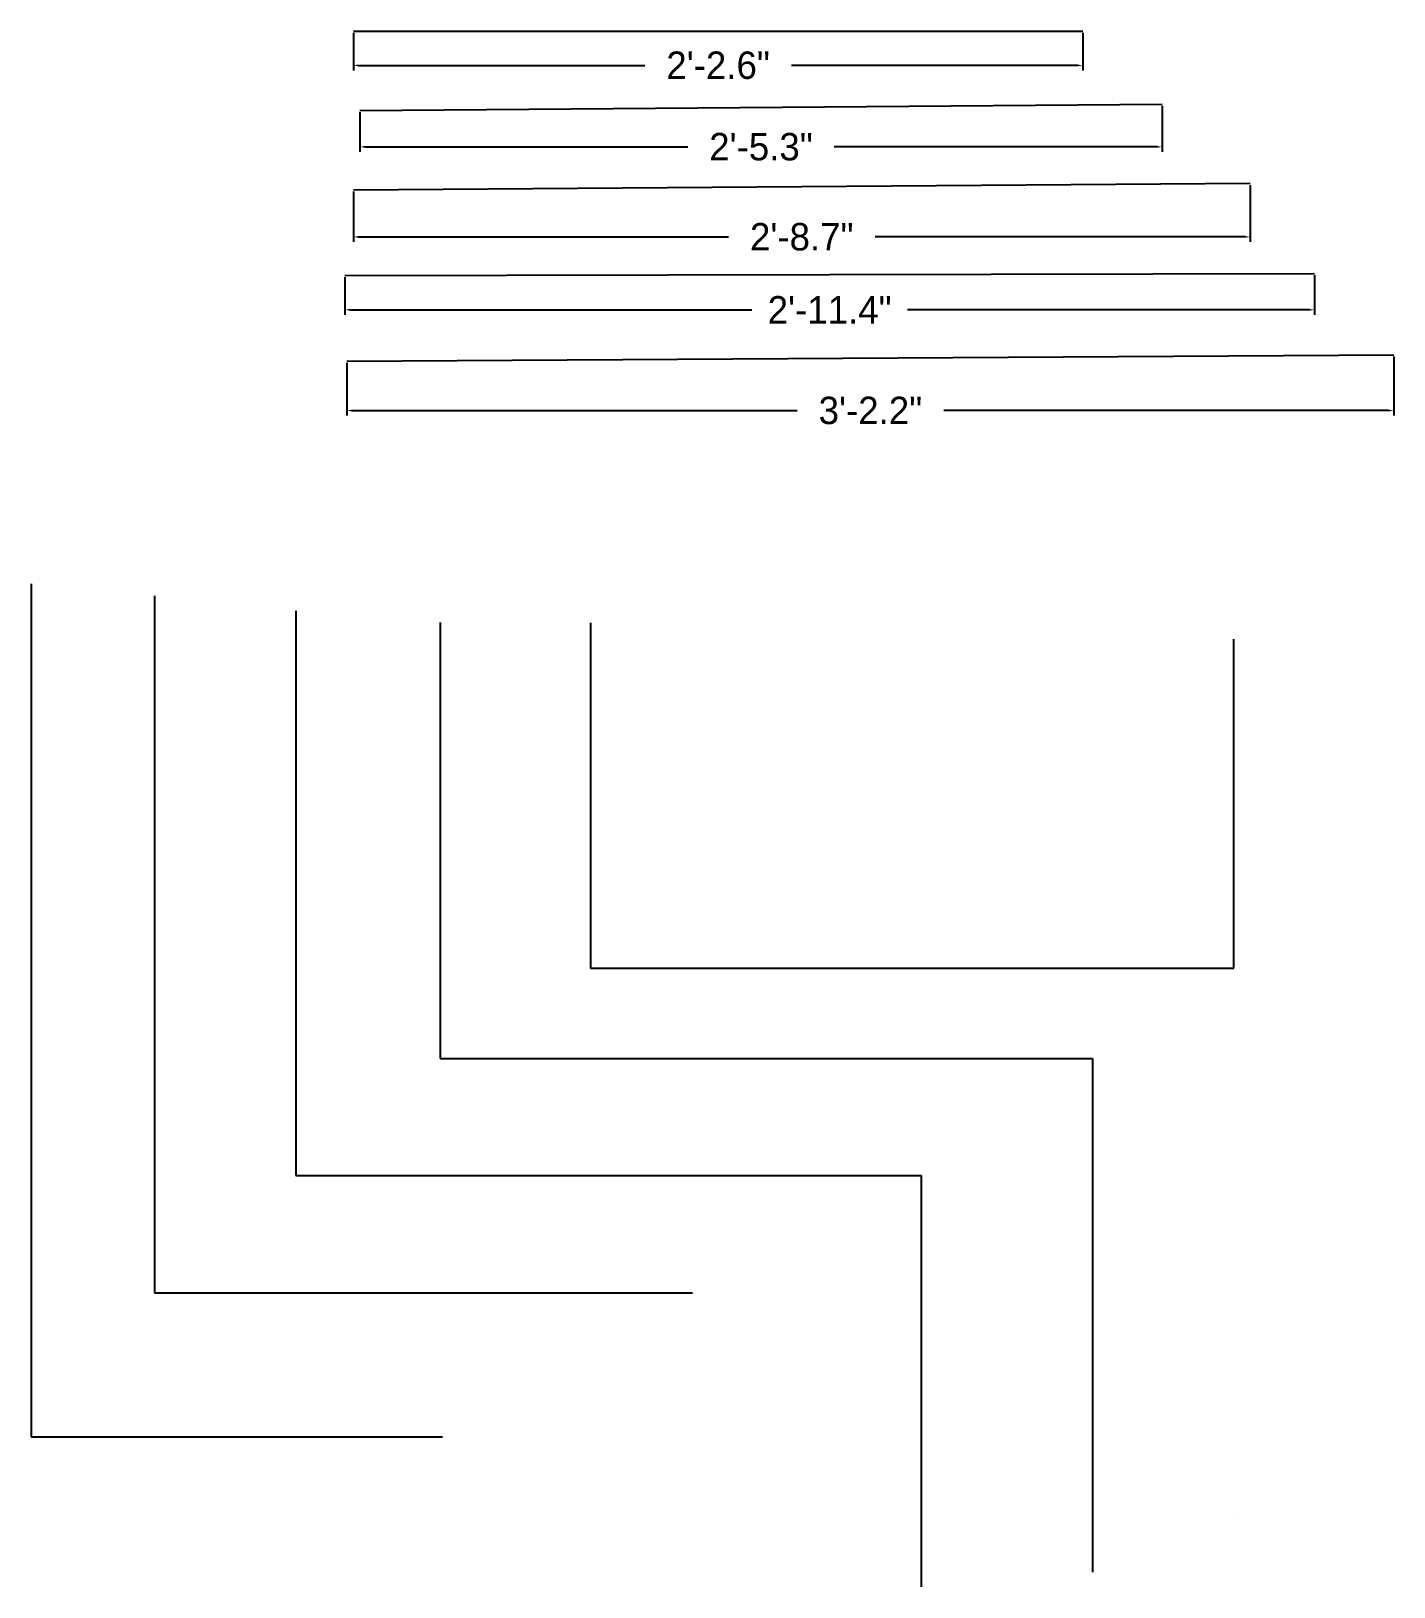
# Model space of a CAD drawing. Header units: inches. Extents: x 8.7 to 58.4, y -15.9 to 40.9.
import ezdxf

# ---------------------------------------------------------------- set-up
doc = ezdxf.new("R2010")
doc.units = ezdxf.units.IN
doc.header["$MEASUREMENT"] = 0
doc.dimstyles.get("Standard").update_dxf_attribs({"dimtxt": 1, "dimasz": 0.18, "dimexe": 0.18, "dimexo": 0.0625, "dimgap": 0.09, "dimtad": 0, "dimtih": 1, "dimtoh": 1, "dimdec": 1, "dimzin": 2, "dimdsep": 46, "dimlunit": 3, "dimtxsty": 'Standard', "dimcen": 0.09, "dimclrt": 5, "dimadec": 0, "dimazin": 0, "dimtfac": 1, "dimtdec": 1, "dimtofl": 0, "dimtmove": 0, "dimatfit": 3, "dimfxl": 1, "dimtolj": 1, "dimtzin": 0, "dimarcsym": 0})

# ---------------------------------------------------------------- blocks, each defined once
blk = doc.blocks.new('*D1')
at = {"color": 0, "lineweight": -2}
for p, q in [((20.485, 40.814), (20.485, 39.446)), ((47.09, 40.814), (47.09, 39.446)), ((20.665, 39.626), (31.114, 39.626)), ((46.91, 39.626), (36.461, 39.626))]:
    blk.add_line(p, q, dxfattribs=at)
at = {"color": 0}
for points in [[(20.665, 39.656), (20.665, 39.596), (20.485, 39.626)], [(46.91, 39.656), (46.91, 39.596), (47.09, 39.626)]]:
    blk.add_solid(points, dxfattribs=at)
at = {"layer": 'Defpoints', "color": 0}
for p in [(20.485, 40.877), (47.09, 40.877), (47.09, 39.626)]:
    blk.add_point(p, dxfattribs=at)
at = {"color": 5, "insert": (33.788, 39.626), "char_height": 1, "attachment_point": 5}
blk.add_mtext('\\A1;2\'-2.6"', dxfattribs=at)
blk = doc.blocks.new('*D2')
at = {"color": 0, "lineweight": -2}
for p, q in [((49.985, 38.156), (49.985, 36.475)), ((20.72, 37.921), (20.72, 36.475)), ((20.9, 36.655), (32.679, 36.655)), ((49.805, 36.655), (38.026, 36.655))]:
    blk.add_line(p, q, dxfattribs=at)
at = {"color": 0}
for points in [[(20.9, 36.685), (20.9, 36.625), (20.72, 36.655)], [(49.805, 36.685), (49.805, 36.625), (49.985, 36.655)]]:
    blk.add_solid(points, dxfattribs=at)
at = {"layer": 'Defpoints', "color": 0}
for p in [(49.985, 38.218), (20.72, 37.984), (49.985, 36.655)]:
    blk.add_point(p, dxfattribs=at)
at = {"color": 5, "insert": (35.352, 36.655), "char_height": 1, "attachment_point": 5}
blk.add_mtext('\\A1;2\'-5.3"', dxfattribs=at)
blk = doc.blocks.new('*D3')
at = {"color": 0, "lineweight": -2}
for p, q in [((53.193, 35.263), (53.193, 33.191)), ((20.485, 35.028), (20.485, 33.191)), ((20.665, 33.371), (34.166, 33.371)), ((53.013, 33.371), (39.512, 33.371))]:
    blk.add_line(p, q, dxfattribs=at)
at = {"color": 0}
for points in [[(20.665, 33.401), (20.665, 33.341), (20.485, 33.371)], [(53.013, 33.401), (53.013, 33.341), (53.193, 33.371)]]:
    blk.add_solid(points, dxfattribs=at)
at = {"layer": 'Defpoints', "color": 0}
for p in [(53.193, 35.326), (20.485, 35.091), (53.193, 33.371)]:
    blk.add_point(p, dxfattribs=at)
at = {"color": 5, "insert": (36.839, 33.371), "char_height": 1, "attachment_point": 5}
blk.add_mtext('\\A1;2\'-8.7"', dxfattribs=at)
blk = doc.blocks.new('*D4')
at = {"color": 0, "lineweight": -2}
for p, q in [((20.172, 31.901), (20.172, 30.533)), ((55.54, 31.979), (55.54, 30.533)), ((20.352, 30.713), (35.016, 30.713)), ((55.36, 30.713), (40.696, 30.713))]:
    blk.add_line(p, q, dxfattribs=at)
at = {"color": 0}
for points in [[(20.352, 30.743), (20.352, 30.683), (20.172, 30.713)], [(55.36, 30.743), (55.36, 30.683), (55.54, 30.713)]]:
    blk.add_solid(points, dxfattribs=at)
at = {"layer": 'Defpoints', "color": 0}
for p in [(20.172, 31.964), (55.54, 32.042), (20.172, 30.713)]:
    blk.add_point(p, dxfattribs=at)
at = {"color": 5, "insert": (37.856, 30.713), "char_height": 1, "attachment_point": 5}
blk.add_mtext('\\A1;2\'-11.4"', dxfattribs=at)
blk = doc.blocks.new('*D5')
at = {"color": 0, "lineweight": -2}
for p, q in [((58.435, 29.008), (58.435, 26.858)), ((20.251, 28.774), (20.251, 26.858)), ((20.431, 27.038), (36.67, 27.038)), ((58.255, 27.038), (42.016, 27.038))]:
    blk.add_line(p, q, dxfattribs=at)
at = {"color": 0}
for points in [[(20.431, 27.068), (20.431, 27.008), (20.251, 27.038)], [(58.255, 27.068), (58.255, 27.008), (58.435, 27.038)]]:
    blk.add_solid(points, dxfattribs=at)
at = {"layer": 'Defpoints', "color": 0}
for p in [(58.435, 29.071), (20.251, 28.836), (58.435, 27.038)]:
    blk.add_point(p, dxfattribs=at)
at = {"color": 5, "insert": (39.343, 27.038), "char_height": 1, "attachment_point": 5}
blk.add_mtext('\\A1;3\'-2.2"', dxfattribs=at)

msp = doc.modelspace()

# ---------------------------------------------------------------- linework, layer by layer
for p, q in [((20.485, 40.877), (47.09, 40.877)), ((47.09, 40.877), (47.09, 40.877)), ((20.72, 37.984), (49.985, 38.218)), ((20.485, 35.091), (53.193, 35.326)), ((53.193, 35.326), (53.193, 35.326)), ((20.172, 31.964), (55.54, 32.042)), ((20.251, 28.836), (58.435, 29.071)), ((8.731, 20.725), (8.731, -10.395)), ((13.227, 20.287), (13.227, -5.135)), ((18.382, 19.739), (18.382, -0.862)), ((23.646, 19.304), (23.646, 3.412)), ((29.129, 19.301), (29.129, 6.699)), ((52.599, 6.699), (52.599, 18.699)), ((29.129, 6.699), (39.129, 6.699)), ((39.129, 6.699), (52.599, 6.699)), ((23.646, 3.412), (23.646, 3.412)), ((23.646, 3.412), (47.444, 3.412)), ((47.444, 3.412), (47.444, -12.588)), ((18.382, -0.862), (18.382, -0.862)), ((18.382, -0.862), (41.193, -0.862)), ((41.193, -0.862), (41.193, -15.862)), ((13.227, -5.135), (25.227, -5.135)), ((25.227, -5.135), (32.858, -5.135)), ((32.858, -5.135), (32.858, -5.135)), ((8.731, -10.395), (8.731, -10.395)), ((8.731, -10.395), (23.731, -10.395)), ((47.444, -12.588), (47.444, -15.326)), ((52.599, -13.354), (52.599, -13.354)), ((47.444, -15.326), (47.444, -15.326))]:
    msp.add_line(p, q)

# ---------------------------------------------------------------- dimensions: what is measured, and where the dimension line sits
for base, p1, p2, picture, middle in [((47.09, 39.626), (20.485, 40.877), (47.09, 40.877), '*D1', (33.788, 39.626)), ((49.985, 36.655), (20.72, 37.984), (49.985, 38.218), '*D2', (35.352, 36.655)), ((53.193, 33.371), (20.485, 35.091), (53.193, 35.326), '*D3', (36.839, 33.371)), ((20.172, 30.713), (55.54, 32.042), (20.172, 31.964), '*D4', (37.856, 30.713)), ((58.435, 27.038), (20.251, 28.836), (58.435, 29.071), '*D5', (39.343, 27.038))]:
    dim = msp.add_linear_dim(base=base, p1=p1, p2=p2, dimstyle='Standard')
    dim.commit()
    dim.dimension.update_dxf_attribs({"geometry": picture, "text_midpoint": middle})

doc.saveas('drawing.dxf')
